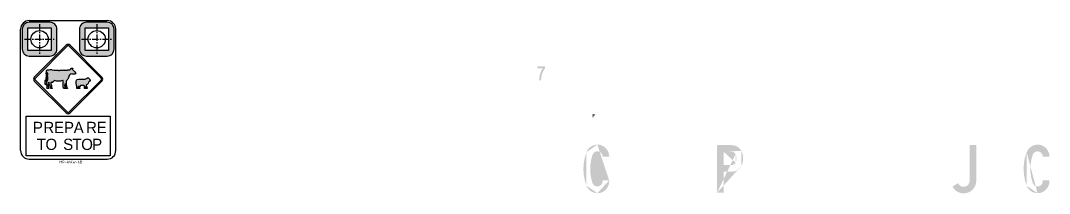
# Model space of a CAD drawing. Extents: x -426 to 1038, y -1303 to 287.
# Drawn here: x -426 to 763, y 88 to 287 of the extents above; entities that cross this region are included whole.
import ezdxf

# ---------------------------------------------------------------- set-up
doc = ezdxf.new("R2010")
doc.units = 0
doc.header["$LTSCALE"] = 6
doc.header["$MEASUREMENT"] = 0
doc.linetypes.add('CENTER', pattern=[2, 1.25, -0.25, 0.25, -0.25])
doc.linetypes.add('CENTERX2', pattern=[101.6, 63.5, -12.7, 12.7, -12.7])
for name, color, linetype in [('CENT25', 1, 'CENTER'), ('GREEN', 84, 'CONTINUOUS'), ('L25', 1, 'CONTINUOUS'), ('L35', 3, 'CONTINUOUS'), ('T25', 1, 'CONTINUOUS'), ('TBLK25', 1, 'CONTINUOUS')]:
    doc.layers.add(name, color=color, linetype=linetype)
doc.styles.add('DSERIES', font='Dseries')
doc.styles.add('ISO', font='iso')

msp = doc.modelspace()

# ---------------------------------------------------------------- hatches: boundary and pattern name
at = {"layer": 'GREEN'}
h = msp.add_hatch(color=256, dxfattribs=at)
h.paths.add_polyline_path([(254.5, 101.9), (254.4, 101.9)], flags=16)
edge = h.paths.add_edge_path()
edge.add_line((246.8, 103.1), (254.5, 103.1))
edge.add_line((254.5, 103.1), (254.5, 101.9))
edge.add_line((254.1, 98.9), (254.5, 101.9))
edge.add_line((254.1, 98.9), (253.1, 96))
edge.add_line((253.1, 96), (251.5, 93.4))
edge.add_line((251.5, 93.4), (249.3, 91.2))
edge.add_line((249.3, 91.2), (246.7, 89.5))
edge.add_line((246.7, 89.5), (243.8, 88.5))
edge.add_line((243.8, 88.5), (240.7, 88.2))
edge.add_line((240.7, 88.2), (237.5, 88.6))
edge.add_line((237.5, 88.6), (234.4, 89.8))
edge.add_line((234.4, 89.8), (231.7, 91.6))
edge.add_line((231.7, 91.6), (229.6, 94.1))
edge.add_line((229.6, 94.1), (228.1, 97))
edge.add_line((228.1, 97), (226.2, 103.3))
edge.add_line((226.2, 103.3), (225, 109.7))
edge.add_line((225, 109.7), (224.6, 116.3))
edge.add_line((224.6, 116.3), (225, 122.8))
edge.add_line((225, 122.8), (226.2, 129.2))
edge.add_line((226.2, 129.2), (228.1, 135.5))
edge.add_line((228.1, 135.5), (229.6, 138.4))
edge.add_line((229.6, 138.4), (231.7, 140.9))
edge.add_line((231.7, 140.9), (234.4, 142.7))
edge.add_line((234.4, 142.7), (237.5, 143.9))
edge.add_line((237.5, 143.9), (240.7, 144.3))
edge.add_line((240.7, 144.3), (243.8, 144))
edge.add_line((243.8, 144), (246.7, 143))
edge.add_line((246.7, 143), (249.3, 141.3))
edge.add_line((249.3, 141.3), (251.5, 139.1))
edge.add_line((251.5, 139.1), (253.1, 136.5))
edge.add_line((253.1, 136.5), (254.1, 133.6))
edge.add_line((254.1, 133.6), (254.5, 130.5))
edge.add_line((254.5, 130.5), (246.8, 130.5))
edge.add_line((246.8, 130.5), (246.3, 132.9))
edge.add_line((246.3, 132.9), (245, 134.8))
edge.add_line((245, 134.8), (243, 136.2))
edge.add_line((243, 136.2), (240.7, 136.6))
edge.add_line((240.7, 136.6), (238.4, 136.1))
edge.add_line((238.4, 136.1), (236.5, 134.8))
edge.add_line((236.5, 134.8), (235.2, 132.7))
edge.add_line((235.2, 132.7), (233.4, 126.3))
edge.add_line((233.4, 126.3), (232.5, 119.6))
edge.add_line((232.5, 119.6), (232.5, 112.9))
edge.add_line((232.5, 112.9), (233.4, 106.2))
edge.add_line((233.4, 106.2), (235.2, 99.8))
edge.add_line((235.2, 99.8), (236.5, 97.7))
edge.add_line((236.5, 97.7), (238.4, 96.4))
edge.add_line((238.4, 96.4), (240.7, 95.9))
edge.add_line((240.7, 95.9), (243, 96.4))
edge.add_line((243, 96.4), (245, 97.7))
edge.add_line((245, 97.7), (246.3, 99.6))
edge.add_line((246.3, 99.6), (246.8, 101.9))
edge.add_line((246.8, 101.9), (246.8, 103.1))
edge = h.paths.add_edge_path(flags=16)
edge.add_line((254.5, 103.1), (254.4, 103.1))
edge.add_line((240.7, 144.3), (240.7, 144.3))
edge.add_line((228.1, 135.5), (228.1, 135.5))
edge.add_line((228.1, 97), (228.1, 97))
edge.add_line((240.7, 88.2), (240.7, 88.2))
h = msp.add_hatch(color=256, dxfattribs=at)
h.paths.add_polyline_path([(396.1, 136), (396.1, 136)], flags=16)
edge = h.paths.add_edge_path(flags=17)
edge.add_line((386.8, 120.6), (386.8, 136))
edge.add_line((386.8, 136), (396.1, 136))
edge.add_line((397.9, 135.7), (396.1, 136))
edge.add_line((397.9, 135.7), (399.4, 134.7))
edge.add_line((399.4, 134.7), (400.5, 133.3))
edge.add_line((400.5, 133.3), (401.5, 130))
edge.add_line((401.5, 130), (401.5, 126.6))
edge.add_line((401.5, 126.6), (400.5, 123.4))
edge.add_line((400.5, 123.4), (399.4, 121.9))
edge.add_line((399.4, 121.9), (397.9, 121))
edge.add_line((397.9, 121), (396.1, 120.6))
edge.add_line((396.1, 120.6), (386.8, 120.6))
h.paths.add_polyline_path([(396.1, 143.7), (396.1, 143.7)], flags=16)
edge = h.paths.add_edge_path()
edge.add_line((386.8, 88.7), (379.1, 88.7))
edge.add_line((379.1, 88.7), (379.1, 143.7))
edge.add_line((379.1, 143.7), (396.1, 143.7))
edge.add_line((399.4, 143.3), (396.1, 143.7))
edge.add_line((399.4, 143.3), (402.5, 142))
edge.add_line((402.5, 142), (405.2, 139.9))
edge.add_line((405.2, 139.9), (407.1, 137.1))
edge.add_line((407.1, 137.1), (408.5, 133.8))
edge.add_line((408.5, 133.8), (409.2, 130.2))
edge.add_line((409.2, 130.2), (409.2, 126.5))
edge.add_line((409.2, 126.5), (408.5, 122.9))
edge.add_line((408.5, 122.9), (407.1, 119.6))
edge.add_line((407.1, 119.6), (405.2, 116.8))
edge.add_line((405.2, 116.8), (402.5, 114.7))
edge.add_line((402.5, 114.7), (399.4, 113.4))
edge.add_line((399.4, 113.4), (396.1, 113))
edge.add_line((396.1, 113), (386.8, 113))
edge.add_line((386.8, 113), (386.8, 88.7))
edge = h.paths.add_edge_path()
edge.add_line((386.8, 136), (386.7, 136))
edge.add_line((400.5, 123.4), (400.5, 123.4))
edge.add_line((400.5, 133.3), (400.5, 133.3))
edge.add_line((379.1, 88.7), (379.1, 88.7))
edge.add_line((407.1, 119.6), (407.1, 119.6))
edge.add_line((407.1, 137.1), (407.1, 137.1))
h = msp.add_hatch(color=256, dxfattribs=at)
h.paths.add_polyline_path([(396.1, 136), (396.1, 136)], flags=16)
edge = h.paths.add_edge_path(flags=17)
edge.add_line((386.8, 120.6), (386.8, 136))
edge.add_line((386.8, 136), (396.1, 136))
edge.add_line((397.9, 135.7), (396.1, 136))
edge.add_line((397.9, 135.7), (399.4, 134.7))
edge.add_line((399.4, 134.7), (400.5, 133.3))
edge.add_line((400.5, 133.3), (401.5, 130))
edge.add_line((401.5, 130), (401.5, 126.6))
edge.add_line((401.5, 126.6), (400.5, 123.4))
edge.add_line((400.5, 123.4), (399.4, 121.9))
edge.add_line((399.4, 121.9), (397.9, 121))
edge.add_line((397.9, 121), (396.1, 120.6))
edge.add_line((396.1, 120.6), (386.8, 120.6))
h.paths.add_polyline_path([(396.1, 143.7), (396.1, 143.7)], flags=16)
edge = h.paths.add_edge_path()
edge.add_line((386.8, 88.7), (379.1, 88.7))
edge.add_line((379.1, 88.7), (379.1, 143.7))
edge.add_line((379.1, 143.7), (396.1, 143.7))
edge.add_line((399.4, 143.3), (396.1, 143.7))
edge.add_line((399.4, 143.3), (402.5, 142))
edge.add_line((402.5, 142), (405.2, 139.9))
edge.add_line((405.2, 139.9), (407.1, 137.1))
edge.add_line((407.1, 137.1), (408.5, 133.8))
edge.add_line((408.5, 133.8), (409.2, 130.2))
edge.add_line((409.2, 130.2), (409.2, 126.5))
edge.add_line((409.2, 126.5), (408.5, 122.9))
edge.add_line((408.5, 122.9), (407.1, 119.6))
edge.add_line((407.1, 119.6), (405.2, 116.8))
edge.add_line((405.2, 116.8), (402.5, 114.7))
edge.add_line((402.5, 114.7), (399.4, 113.4))
edge.add_line((399.4, 113.4), (396.1, 113))
edge.add_line((396.1, 113), (386.8, 113))
edge.add_line((386.8, 113), (386.8, 88.7))
edge = h.paths.add_edge_path()
edge.add_line((386.8, 136), (386.7, 136))
edge.add_line((400.5, 123.4), (400.5, 123.4))
edge.add_line((400.5, 133.3), (400.5, 133.3))
edge.add_line((379.1, 88.7), (379.1, 88.7))
edge.add_line((407.1, 119.6), (407.1, 119.6))
edge.add_line((407.1, 137.1), (407.1, 137.1))
h = msp.add_hatch(color=256, dxfattribs=at)
h.paths.add_polyline_path([(671, 102.5), (671, 102.5)], flags=16)
edge = h.paths.add_edge_path()
edge.add_line((671, 143.7), (671, 102.5))
edge.add_line((670.7, 100.5), (671, 102.5))
edge.add_line((670.7, 100.5), (669.8, 98.6))
edge.add_line((669.8, 98.6), (668.3, 97.1))
edge.add_line((668.3, 97.1), (666.5, 96))
edge.add_line((666.5, 96), (664.5, 95.6))
edge.add_line((664.5, 95.6), (662.4, 95.8))
edge.add_line((662.4, 95.8), (660.5, 96.6))
edge.add_line((660.5, 96.6), (658.9, 98))
edge.add_line((658.9, 98), (657.8, 99.8))
edge.add_line((657.8, 99.8), (651.2, 95.9))
edge.add_line((651.2, 95.9), (653, 93.2))
edge.add_line((653, 93.2), (655.3, 91))
edge.add_line((655.3, 91), (658.1, 89.3))
edge.add_line((658.1, 89.3), (661.1, 88.3))
edge.add_line((661.1, 88.3), (664.4, 88))
edge.add_line((664.4, 88), (667.5, 88.4))
edge.add_line((667.5, 88.4), (670.6, 89.5))
edge.add_line((670.6, 89.5), (673.3, 91.2))
edge.add_line((673.3, 91.2), (675.6, 93.5))
edge.add_line((675.6, 93.5), (677.3, 96.3))
edge.add_line((677.3, 96.3), (678.3, 99.3))
edge.add_line((678.3, 99.3), (678.7, 102.5))
edge.add_line((678.7, 102.5), (678.7, 143.7))
edge.add_line((678.7, 143.7), (671, 143.7))
edge = h.paths.add_edge_path(flags=16)
edge.add_line((678.7, 102.5), (678.7, 102.5))
edge.add_line((678.7, 102.5), (678.7, 102.5))
edge = h.paths.add_edge_path(flags=16)
edge.add_line((657.8, 99.8), (657.8, 99.8))
h = msp.add_hatch(color=256, dxfattribs=at)
h.paths.add_polyline_path([(763.2, 101.9), (763.2, 101.9)], flags=16)
edge = h.paths.add_edge_path()
edge.add_line((755.5, 103.1), (763.2, 103.1))
edge.add_line((763.2, 103.1), (763.2, 101.9))
edge.add_line((762.9, 98.9), (763.2, 101.9))
edge.add_line((762.9, 98.9), (761.9, 96))
edge.add_line((761.9, 96), (760.3, 93.4))
edge.add_line((760.3, 93.4), (758.1, 91.2))
edge.add_line((758.1, 91.2), (755.5, 89.5))
edge.add_line((755.5, 89.5), (752.6, 88.5))
edge.add_line((752.6, 88.5), (749.5, 88.2))
edge.add_line((749.5, 88.2), (746.2, 88.6))
edge.add_line((746.2, 88.6), (743.2, 89.8))
edge.add_line((743.2, 89.8), (740.5, 91.6))
edge.add_line((740.5, 91.6), (738.4, 94.1))
edge.add_line((738.4, 94.1), (736.9, 97))
edge.add_line((736.9, 97), (734.9, 103.3))
edge.add_line((734.9, 103.3), (733.8, 109.7))
edge.add_line((733.8, 109.7), (733.4, 116.3))
edge.add_line((733.4, 116.3), (733.8, 122.8))
edge.add_line((733.8, 122.8), (734.9, 129.2))
edge.add_line((734.9, 129.2), (736.9, 135.5))
edge.add_line((736.9, 135.5), (738.4, 138.4))
edge.add_line((738.4, 138.4), (740.5, 140.9))
edge.add_line((740.5, 140.9), (743.2, 142.7))
edge.add_line((743.2, 142.7), (746.2, 143.9))
edge.add_line((746.2, 143.9), (749.5, 144.3))
edge.add_line((749.5, 144.3), (752.6, 144))
edge.add_line((752.6, 144), (755.5, 143))
edge.add_line((755.5, 143), (758.1, 141.3))
edge.add_line((758.1, 141.3), (760.3, 139.1))
edge.add_line((760.3, 139.1), (761.9, 136.5))
edge.add_line((761.9, 136.5), (762.9, 133.6))
edge.add_line((762.9, 133.6), (763.2, 130.5))
edge.add_line((763.2, 130.5), (755.5, 130.5))
edge.add_line((755.5, 130.5), (755.1, 132.9))
edge.add_line((755.1, 132.9), (753.8, 134.8))
edge.add_line((753.8, 134.8), (751.8, 136.2))
edge.add_line((751.8, 136.2), (749.5, 136.6))
edge.add_line((749.5, 136.6), (747.2, 136.1))
edge.add_line((747.2, 136.1), (745.2, 134.8))
edge.add_line((745.2, 134.8), (744, 132.7))
edge.add_line((744, 132.7), (742.2, 126.3))
edge.add_line((742.2, 126.3), (741.3, 119.6))
edge.add_line((741.3, 119.6), (741.3, 112.9))
edge.add_line((741.3, 112.9), (742.2, 106.2))
edge.add_line((742.2, 106.2), (744, 99.8))
edge.add_line((744, 99.8), (745.2, 97.7))
edge.add_line((745.2, 97.7), (747.2, 96.4))
edge.add_line((747.2, 96.4), (749.5, 95.9))
edge.add_line((749.5, 95.9), (751.8, 96.4))
edge.add_line((751.8, 96.4), (753.8, 97.7))
edge.add_line((753.8, 97.7), (755.1, 99.6))
edge.add_line((755.1, 99.6), (755.5, 101.9))
edge.add_line((755.5, 101.9), (755.5, 103.1))
edge = h.paths.add_edge_path(flags=16)
edge.add_line((763.2, 103.1), (763.2, 103.1))
edge.add_line((749.5, 144.3), (749.5, 144.3))
edge.add_line((736.9, 135.5), (736.8, 135.5))
edge.add_line((736.9, 97), (736.8, 97))
edge.add_line((749.5, 88.2), (749.5, 88.2))
at = {"layer": 'L25'}
h = msp.add_hatch(color=256, dxfattribs=at)
h.paths.add_polyline_path([(-390.4, 279), (-390.4, 253), (-417.4, 253), (-417.4, 278.4), (-421.6, 283.1, 0.19903), (-423.9, 277.5), (-423.9, 254.5, 0.414214), (-415.9, 246.5), (-391.9, 246.5, 0.414214), (-383.9, 254.5), (-383.9, 277.5, 0.414214), (-391.9, 285.5), (-415.9, 285.5, 0.198795), (-421.6, 283.1), (-417.4, 278.4), (-417.4, 279)])
h.paths.add_polyline_path([(-325.3, 279), (-320, 282.9, 0.206844), (-325.8, 285.5), (-349.8, 285.5, 0.414214), (-357.8, 277.5), (-357.8, 254.5, 0.414214), (-349.8, 246.5), (-325.8, 246.5, 0.414214), (-317.8, 254.5), (-317.8, 277.5, 0.191005), (-320, 282.9), (-325.3, 279), (-324.3, 279), (-324.3, 253), (-351.3, 253), (-351.3, 279)])
at = {"layer": 'L25', "ltscale": 1000}
h = msp.add_hatch(color=256, dxfattribs=at)
edge = h.paths.add_edge_path(flags=16)
edge.add_arc((-407.7, 220), 1.6, 135, 225)
edge.add_line((-408.8, 218.8), (-372, 182))
edge.add_arc((-370.9, 183.1), 1.6, 225, 315)
edge.add_line((-369.7, 182), (-332.9, 218.8))
edge.add_arc((-334, 220), 1.6, 315, 405)
edge.add_line((-332.9, 221.1), (-369.7, 257.9))
edge.add_arc((-370.9, 256.8), 1.6, 45, 135)
edge.add_line((-372, 257.9), (-408.8, 221.1))
edge = h.paths.add_edge_path()
edge.add_arc((-370.9, 183.1), 3.21, 225, 315)
edge.add_line((-368.6, 180.8), (-331.8, 217.7))
edge.add_arc((-334, 220), 3.21, 315, 405)
edge.add_line((-331.8, 222.2), (-368.6, 259.1))
edge.add_arc((-370.9, 256.8), 3.21, 45, 135)
edge.add_line((-373.1, 259.1), (-410, 222.2))
edge.add_arc((-407.7, 220), 3.21, 135, 225)
edge.add_line((-410, 217.7), (-373.1, 180.8))
for points in [[(-367.9, 225.8, -0.251968), (-367.7, 225.9, 0.134784), (-365.1, 225.8, 0.143141), (-363.8, 225.7, 0.079529), (-363, 225.7), (-362.7, 226, 0.092756), (-362.7, 226.1), (-362.2, 227.2, 0.376115), (-362.3, 227.4), (-362.8, 227.7, 0.10968), (-364, 229.2, -0.161317), (-364.6, 229.8, 0.141499), (-365.4, 230.8), (-366.3, 231.3, -0.591564), (-366.2, 231.9, -0.091611), (-365.8, 232, 0.804787), (-365.7, 232.5, 0.084041), (-366.1, 232.5, 0.01249), (-366.2, 232.5), (-367.2, 232.4, 0.285414), (-367.9, 231.9, -0.177775), (-368.4, 231.2), (-369, 230.7, -0.064211), (-369.1, 230.7), (-369.4, 230.6, -0.103713), (-369.5, 230.6), (-369.8, 230.6), (-370.1, 230.7), (-370.3, 230.7), (-370.6, 230.7), (-370.8, 230.6), (-370.9, 230.6), (-370.9, 230.6), (-371, 230.6), (-371.1, 230.5), (-371.2, 230.5), (-371.3, 230.5), (-371.4, 230.5), (-371.5, 230.5), (-371.7, 230.4), (-371.8, 230.4), (-371.9, 230.3), (-372.2, 230.3), (-372.4, 230.2), (-372.6, 230.2), (-372.9, 230.1), (-373.1, 230.1), (-373.5, 230.2), (-374, 230.2), (-374.4, 230.2), (-374.9, 230.2), (-375.1, 230.3), (-375.4, 230.3), (-375.5, 230.4), (-375.8, 230.5), (-375.9, 230.5), (-376.3, 230.4), (-376.6, 230.4), (-376.9, 230.3), (-377.4, 230.2), (-378.2, 230.2), (-379.1, 230.1), (-380, 230.1), (-380.6, 230.1), (-381, 230), (-381.5, 230), (-382.2, 230), (-383, 230.1), (-383.3, 230.2), (-385, 230.2), (-385.8, 230.3), (-387.5, 230.3), (-389.2, 230.6), (-390, 230.9), (-390.9, 231), (-391.7, 231), (-392.7, 230.8), (-392.9, 230.8), (-393.1, 230.8), (-393.3, 230.7), (-393.5, 230.8), (-393.7, 230.8), (-393.9, 230.8, 0.161091), (-394.3, 230.8, -0.055883), (-394.4, 230.7, 0.321306), (-396, 229.1), (-396, 228.5), (-396.2, 226.2, 0.075687), (-396.1, 225.6, -0.075977), (-396, 225.3, -0.074827), (-396.5, 220.1), (-396.5, 220), (-396.5, 220, -0.025144), (-397.4, 217.8, 0.077077), (-397.4, 216.9, 0.002891), (-397.4, 216.2, -0.043617), (-397.4, 214, 0.358784), (-397.2, 213.8), (-397, 213.8, -0.308087), (-396.8, 213.6), (-396.8, 213.5, 0.798333), (-396.3, 213.5), (-396, 215.8), (-396.2, 217.8), (-396.1, 218), (-395.7, 219.2), (-395.3, 220.1), (-395.2, 220.9), (-395.3, 223.4), (-395.3, 224.3), (-395.2, 225.1), (-395.2, 226), (-395.2, 227.5), (-395.2, 227.5), (-395.2, 227.6), (-395.2, 227.6), (-395.2, 227.7), (-395.1, 227.7), (-395.1, 227.7), (-395, 227.7), (-395, 227.6), (-395, 227.6), (-394.8, 227.2), (-394.6, 226.7), (-394.5, 226.2), (-394.4, 225.4), (-394.5, 224.8), (-394.6, 224.4), (-394.5, 221.7), (-394.3, 220.2), (-394.3, 219.9), (-395.1, 217.5), (-395.2, 217.3), (-395.4, 217), (-395.5, 216.7), (-395.6, 216.5), (-395.6, 216.5, 0.154934), (-395.6, 216), (-395.6, 216), (-395.6, 215.9), (-395.5, 215.6), (-395.5, 215.1), (-395.4, 214.7), (-395.3, 214.2), (-395.2, 213.3), (-395.2, 211.6), (-395.3, 211.3), (-395.3, 211.2), (-395.3, 211), (-395.3, 210.8), (-395.2, 210.7), (-395.1, 210.4), (-395.1, 210.2), (-395.2, 210), (-395.3, 209.9), (-395.4, 209.8), (-395.4, 209.6), (-395.4, 209.3), (-395.3, 209.3), (-395.2, 209.2), (-395.2, 209.1), (-395, 209.1), (-393.6, 209.1), (-393.1, 209.1), (-393.1, 209.3), (-393.1, 209.4), (-393.1, 209.5), (-393.1, 209.5), (-393.4, 209.9), (-393.8, 210.8), (-393.8, 211.3), (-393.9, 211.8), (-394, 212.1), (-394, 212.3), (-394, 212.5), (-394, 212.6), (-393.7, 214.4), (-393.4, 214.9), (-393.4, 215.3), (-393.3, 216.1), (-393.3, 216.2), (-393.2, 216.2), (-393.2, 216.1), (-392.3, 213), (-392.2, 212.8), (-391.6, 211.7), (-391.5, 210.9), (-391.6, 210.6), (-391.5, 210.4), (-390.9, 210.3), (-390.8, 210.1), (-390.9, 210), (-391.1, 209.7), (-391.1, 209.4), (-391.1, 209.3), (-391, 209.2), (-390.9, 209.1), (-389.2, 209.1), (-389.4, 209.6), (-389.8, 210.3), (-390, 210.8), (-390, 212.3), (-390.1, 212.4), (-390.8, 214.4), (-390.8, 215.8, -0.662322), (-390.6, 215.9, -0.120492), (-390.5, 215.8), (-390.4, 215.6, 0.872894), (-390.1, 215.7), (-390.2, 216.3, -0.052318), (-390.2, 216.4, -0.628809), (-389.5, 216.6), (-388.9, 215.9, 0.572327), (-388.5, 216), (-388.4, 217.2), (-387.5, 217.6), (-386.7, 218.4), (-384.5, 217.6, 0.106547), (-382.7, 217.4), (-380.8, 217.6, -0.054273), (-380.7, 217.6), (-379.9, 217.5, 0.136635), (-379.8, 217.5, -0.085671), (-377, 218.3), (-376.7, 218.2), (-376.6, 218.1), (-376.6, 218), (-376.5, 215), (-376.5, 213.3), (-376.5, 211.1), (-376.6, 210.9), (-376.6, 210.8), (-376.5, 210.8), (-376.1, 209.9), (-376.3, 209.8), (-376.2, 209.7), (-376.3, 209.6), (-376.2, 209.5), (-376.2, 209.5), (-376, 209.3), (-375.9, 209.2), (-375.8, 209.1), (-374.1, 209.1), (-374.2, 209.9), (-374.8, 210.5), (-375.3, 212.5), (-374.9, 214.2), (-374.7, 214.4), (-374.5, 214.3), (-374.4, 214.2), (-374.4, 214.2), (-374, 211), (-374.1, 210.9), (-374.1, 210.8), (-374, 210.8), (-373.6, 209.9), (-373.6, 209.9), (-373.7, 209.8), (-373.7, 209.6), (-373.7, 209.5), (-373.6, 209.4), (-373.6, 209.3), (-373.3, 209.1), (-371.5, 209.1), (-371.5, 209.3), (-372, 209.9), (-372.5, 210.7), (-373.2, 213.3), (-373.2, 215.8), (-373.2, 215.8), (-373.1, 218, -0.26076), (-373.1, 218, 0.205461), (-372.6, 218.2, 0.112189), (-370.6, 221.7, -0.153084)], [(-360.5, 219.3), (-358.7, 219.7), (-356.8, 219.7), (-354.6, 219.7), (-352.7, 219.7), (-351.5, 219.8), (-350.5, 220.3), (-349.5, 221), (-348.7, 221.3), (-347.5, 221.4), (-346.8, 220.8), (-346.2, 219.9), (-345.6, 219.2), (-345.4, 218.4), (-345.4, 217.6), (-345.7, 217.4), (-346.6, 217.5), (-346.8, 217.3), (-347.4, 216.2), (-347.9, 215), (-348.7, 213.9), (-349, 213.5), (-349.9, 213.1), (-350, 212.4), (-349.8, 211.6), (-349.2, 210.6), (-348.9, 209.9), (-348.8, 209.1), (-349.1, 209.1), (-350.3, 209.1), (-350.3, 209.9), (-350.5, 210.8), (-350.7, 211.3), (-350.8, 211.5), (-350.6, 210.1), (-350.6, 209.1), (-351.9, 209.1), (-352, 210.1), (-352.2, 212), (-352.7, 212.5), (-353.2, 212.7), (-354.6, 212.7), (-356.5, 212.4), (-357.4, 211.3), (-357.9, 210.6), (-357.7, 210.1), (-357.5, 209.1), (-358.9, 209.1), (-358.9, 210.1), (-359, 211.2), (-358.9, 211.9), (-358.9, 212.3), (-359.1, 211.7), (-359.6, 210.8), (-359.6, 210), (-359.4, 209.5), (-359.4, 209.1), (-360.7, 209.1), (-361, 210.6), (-361.3, 212.8), (-361.5, 215.4), (-361.6, 217.2), (-361.4, 218.8), (-361, 219.2)]]:
    msp.add_hatch(color=1, dxfattribs=at).paths.add_polyline_path(points)
at = {"layer": 'TBLK25', "linetype": 'CENTERX2'}
h = msp.add_hatch(color=256, dxfattribs=at)
h.paths.add_polyline_path([(175.7, 218.6), (175.7, 218.6)], flags=16)
edge = h.paths.add_edge_path()
edge.add_line((175.7, 219), (175.7, 218.6))
edge.add_line((173.4, 218.6), (175.7, 218.6))
edge.add_line((173.4, 218.6), (173.4, 219.1))
edge.add_line((173.4, 219.1), (173.5, 219.6))
edge.add_line((173.5, 219.6), (173.5, 220.1))
edge.add_line((173.5, 220.1), (173.5, 220.6))
edge.add_line((173.5, 220.6), (173.6, 221))
edge.add_line((173.6, 221), (173.6, 221.5))
edge.add_line((173.6, 221.5), (173.7, 222))
edge.add_line((173.7, 222), (173.8, 222.5))
edge.add_line((173.8, 222.5), (173.9, 223))
edge.add_line((173.9, 223), (173.9, 223.5))
edge.add_line((173.9, 223.5), (174, 224))
edge.add_line((174, 224), (174.2, 224.5))
edge.add_line((174.2, 224.5), (174.3, 224.9))
edge.add_line((174.3, 224.9), (174.4, 225.4))
edge.add_line((174.4, 225.4), (174.5, 225.9))
edge.add_line((174.5, 225.9), (174.7, 226.4))
edge.add_line((174.7, 226.4), (174.9, 226.8))
edge.add_line((174.9, 226.8), (175, 227.3))
edge.add_line((175, 227.3), (175.2, 227.8))
edge.add_line((175.2, 227.8), (175.4, 228.2))
edge.add_line((175.4, 228.2), (175.6, 228.7))
edge.add_line((175.6, 228.7), (175.8, 229.1))
edge.add_line((175.8, 229.1), (176, 229.6))
edge.add_line((176, 229.6), (176.2, 230))
edge.add_line((176.2, 230), (176.4, 230.5))
edge.add_line((176.4, 230.5), (176.7, 230.9))
edge.add_line((176.7, 230.9), (176.9, 231.3))
edge.add_line((176.9, 231.3), (177.2, 231.7))
edge.add_line((177.2, 231.7), (177.4, 232.2))
edge.add_line((177.4, 232.2), (171.4, 232.2))
edge.add_line((171.4, 232.2), (171.4, 234.6))
edge.add_line((171.4, 234.6), (180.2, 234.6))
edge.add_line((180.2, 234.6), (180.2, 232.2))
edge.add_line((180.2, 232.2), (179.9, 231.8))
edge.add_line((179.9, 231.8), (179.6, 231.4))
edge.add_line((179.6, 231.4), (179.4, 231))
edge.add_line((179.4, 231), (179.1, 230.6))
edge.add_line((179.1, 230.6), (178.9, 230.2))
edge.add_line((178.9, 230.2), (178.6, 229.8))
edge.add_line((178.6, 229.8), (178.4, 229.4))
edge.add_line((178.4, 229.4), (178.2, 229))
edge.add_line((178.2, 229), (178, 228.6))
edge.add_line((178, 228.6), (177.8, 228.1))
edge.add_line((177.8, 228.1), (177.6, 227.7))
edge.add_line((177.6, 227.7), (177.4, 227.3))
edge.add_line((177.4, 227.3), (177.2, 226.8))
edge.add_line((177.2, 226.8), (177.1, 226.4))
edge.add_line((177.1, 226.4), (176.9, 225.9))
edge.add_line((176.9, 225.9), (176.8, 225.5))
edge.add_line((176.8, 225.5), (176.6, 225.1))
edge.add_line((176.6, 225.1), (176.5, 224.6))
edge.add_line((176.5, 224.6), (176.4, 224.1))
edge.add_line((176.4, 224.1), (176.3, 223.7))
edge.add_line((176.3, 223.7), (176.2, 223.2))
edge.add_line((176.2, 223.2), (176.1, 222.8))
edge.add_line((176.1, 222.8), (176, 222.3))
edge.add_line((176, 222.3), (175.9, 221.8))
edge.add_line((175.9, 221.8), (175.9, 221.4))
edge.add_line((175.9, 221.4), (175.8, 220.9))
edge.add_line((175.8, 220.9), (175.8, 220.4))
edge.add_line((175.8, 220.4), (175.7, 220))
edge.add_line((175.7, 220), (175.7, 219.5))
edge.add_line((175.7, 219.5), (175.7, 219))
edge = h.paths.add_edge_path(flags=16)
edge.add_line((180.2, 232.2), (180.1, 232.2))
edge.add_line((173.4, 218.6), (173.4, 218.6))
h = msp.add_hatch(color=256, dxfattribs=at)
h.paths.add_polyline_path([(236.6, 179.2), (236.6, 179.2)], flags=0)
edge = h.paths.add_edge_path(flags=16)
edge.add_line((235.9, 178.1), (235.9, 179.2))
edge.add_line((235.9, 179.2), (236.6, 179.2))
edge.add_line((236.9, 179), (236.6, 179.2))
edge.add_line((236.9, 179), (237, 178.7))
edge.add_line((237, 178.7), (236.9, 178.3))
edge.add_line((236.9, 178.3), (236.6, 178.1))
edge.add_line((236.6, 178.1), (235.9, 178.1))
h.paths.add_polyline_path([(236.6, 179.8), (236.6, 179.8)], flags=16)
edge = h.paths.add_edge_path()
edge.add_line((235.9, 175.8), (235.4, 175.8))
edge.add_line((235.4, 175.8), (235.4, 179.8))
edge.add_line((235.4, 179.8), (236.6, 179.8))
edge.add_line((236.9, 179.7), (236.6, 179.8))
edge.add_line((236.9, 179.7), (237.2, 179.6))
edge.add_line((237.2, 179.6), (237.4, 179.4))
edge.add_line((237.4, 179.4), (237.6, 178.9))
edge.add_line((237.6, 178.9), (237.6, 178.5))
edge.add_line((237.6, 178.5), (237.4, 178))
edge.add_line((237.4, 178), (237.2, 177.8))
edge.add_line((237.2, 177.8), (236.9, 177.6))
edge.add_line((236.9, 177.6), (236.6, 177.5))
edge.add_line((236.6, 177.5), (235.9, 177.5))
edge.add_line((235.9, 177.5), (235.9, 175.8))

# ---------------------------------------------------------------- linework, layer by layer
at = {"layer": 'CENT25'}
for p, q in [((-403.9, 283.5), (-403.9, 248.5)), ((-337.8, 283.5), (-337.8, 248.5)), ((-421.4, 266), (-386.4, 266)), ((-355.3, 266), (-320.3, 266))]:
    msp.add_line(p, q, dxfattribs=at)
at = {"layer": 'L35'}
for p, q in [((-415.9, 287.5), (-325.8, 287.5)), ((-425.9, 137.5), (-425.9, 277.5)), ((-417.4, 279), (-390.4, 279)), ((-417.4, 253), (-417.4, 279)), ((-390.4, 279), (-390.4, 253)), ((-351.3, 253), (-351.3, 279)), ((-351.3, 279), (-324.3, 279)), ((-324.3, 279), (-324.3, 253)), ((-315.8, 137.5), (-315.8, 277.5)), ((-390.4, 253), (-417.4, 253)), ((-324.3, 253), (-351.3, 253)), ((-415.9, 127.5), (-325.8, 127.5))]:
    msp.add_line(p, q, dxfattribs=at)
for points in [[(-415.9, 285.5, 0.414214), (-423.9, 277.5), (-423.9, 254.5, 0.414214), (-415.9, 246.5), (-391.9, 246.5, 0.414214), (-383.9, 254.5), (-383.9, 277.5, 0.414214), (-391.9, 285.5)], [(-349.8, 285.5, 0.414214), (-357.8, 277.5), (-357.8, 254.5, 0.414214), (-349.8, 246.5), (-325.8, 246.5, 0.414214), (-317.8, 254.5), (-317.8, 277.5, 0.414214), (-325.8, 285.5)]]:
    msp.add_lwpolyline(points, format="xyb", close=True, dxfattribs=at)
at = {"layer": 'L35', "color": 1}
msp.add_lwpolyline([(-396.1, 225.6, -0.077305), (-396.2, 226.2), (-396, 228.5), (-396, 229, -0.328594), (-394.4, 230.7, 0.047354), (-394.3, 230.8, -0.161091), (-393.9, 230.8), (-393.7, 230.8), (-393.5, 230.8), (-393.3, 230.7), (-393.1, 230.8), (-392.9, 230.8), (-392.7, 230.8), (-391.7, 231), (-390.9, 231), (-390, 230.9), (-389.2, 230.6), (-387.5, 230.3), (-385.8, 230.3), (-385, 230.2), (-383.3, 230.2), (-383, 230.1), (-382.2, 230), (-381.5, 230), (-381, 230), (-380.6, 230.1), (-380, 230.1), (-379.1, 230.1), (-378.2, 230.2), (-377.4, 230.2), (-376.9, 230.3), (-376.6, 230.4), (-376.3, 230.4), (-375.9, 230.5), (-375.8, 230.5), (-375.5, 230.4), (-375.4, 230.3), (-375.1, 230.3), (-374.9, 230.2), (-374.4, 230.2), (-374, 230.2), (-373.5, 230.2), (-373.1, 230.1), (-372.9, 230.1), (-372.6, 230.2), (-372.4, 230.2), (-372.2, 230.3), (-371.9, 230.3), (-371.8, 230.4), (-371.7, 230.4), (-371.5, 230.5), (-371.4, 230.5), (-371.3, 230.5), (-371.2, 230.5), (-371.1, 230.5), (-371, 230.6), (-370.9, 230.6), (-370.9, 230.6), (-370.8, 230.6), (-370.6, 230.7), (-370.3, 230.7), (-370.1, 230.7), (-369.8, 230.6), (-369.5, 230.6, 0.103713), (-369.4, 230.6), (-369.1, 230.7, 0.064211), (-369, 230.7), (-368.4, 231.2, 0.177775), (-367.9, 231.9, -0.285414), (-367.2, 232.4), (-366.2, 232.5, -0.01249), (-366.1, 232.5, -0.082834), (-365.7, 232.5, -0.854172), (-365.8, 232, 0.086322), (-366.2, 231.9, 0.591564), (-366.3, 231.3), (-365.4, 230.8, -0.141499), (-364.6, 229.8, 0.161317), (-364, 229.2, -0.10968), (-362.8, 227.7), (-362.3, 227.4, -0.414639), (-362.2, 227.1), (-362.7, 226.1, -0.092756), (-362.7, 226), (-363, 225.7, -0.079529), (-363.8, 225.7, -0.143141), (-365.1, 225.8, -0.134784), (-367.7, 225.9, 0.251968), (-367.9, 225.8, 0.153084), (-370.6, 221.7, -0.112189), (-372.6, 218.2, -0.214131), (-373.1, 218, 0.19845), (-373.1, 218), (-373.2, 215.8), (-373.2, 215.8), (-373.2, 213.3), (-372.5, 210.7), (-372, 209.9), (-371.5, 209.3), (-371.5, 209.1), (-373.3, 209.1), (-373.6, 209.3), (-373.6, 209.4), (-373.7, 209.5), (-373.7, 209.6), (-373.7, 209.8), (-373.6, 209.9), (-373.6, 209.9), (-374, 210.8), (-374.1, 210.8), (-374.1, 210.9), (-374, 211), (-374.4, 214.2), (-374.4, 214.2), (-374.5, 214.3), (-374.7, 214.4), (-374.9, 214.2), (-375.3, 212.5), (-374.8, 210.5), (-374.2, 209.9), (-374.1, 209.1), (-375.8, 209.1), (-375.9, 209.2), (-376, 209.3), (-376.2, 209.5), (-376.2, 209.5), (-376.3, 209.6), (-376.2, 209.7), (-376.3, 209.8), (-376.1, 209.9), (-376.5, 210.8), (-376.6, 210.8), (-376.6, 210.9), (-376.5, 211.1), (-376.5, 213.3), (-376.5, 215), (-376.6, 218), (-376.6, 218.1), (-376.7, 218.2), (-377, 218.3, 0.085671), (-379.8, 217.5, -0.136635), (-379.9, 217.5), (-380.7, 217.6, 0.054273), (-380.8, 217.6), (-382.7, 217.4, -0.106547), (-384.5, 217.6), (-386.7, 218.4), (-387.5, 217.6), (-388.4, 217.2), (-388.5, 216, -0.586538), (-388.9, 215.9), (-389.6, 216.6, 0.602283), (-390.2, 216.4, 0.052318), (-390.2, 216.3), (-390.1, 215.7, -0.872894), (-390.4, 215.6), (-390.5, 215.8, 0.120492), (-390.6, 215.9, 0.662322), (-390.8, 215.8), (-390.8, 214.4), (-390.1, 212.4), (-390, 212.3), (-390, 210.8), (-389.8, 210.3), (-389.4, 209.6), (-389.2, 209.1), (-390.9, 209.1), (-391, 209.2), (-391.1, 209.3), (-391.1, 209.4), (-391.1, 209.7), (-390.9, 210), (-390.8, 210.1), (-390.9, 210.3), (-391.5, 210.4), (-391.6, 210.6), (-391.5, 210.9), (-391.6, 211.7), (-392.2, 212.8), (-392.3, 213), (-393.2, 216.1), (-393.2, 216.2), (-393.3, 216.2), (-393.3, 216.1), (-393.4, 215.3), (-393.4, 214.9), (-393.7, 214.4), (-394, 212.6), (-394, 212.5), (-394, 212.3), (-394, 212.1), (-393.9, 211.8), (-393.8, 211.3), (-393.8, 210.8), (-393.4, 209.9), (-393.1, 209.5), (-393.1, 209.5), (-393.1, 209.4), (-393.1, 209.3), (-393.1, 209.1), (-393.6, 209.1), (-395, 209.1), (-395.2, 209.1), (-395.2, 209.2), (-395.3, 209.3), (-395.4, 209.3), (-395.4, 209.6), (-395.4, 209.8), (-395.3, 209.9), (-395.2, 210), (-395.1, 210.2), (-395.1, 210.4), (-395.2, 210.7), (-395.3, 210.8), (-395.3, 211), (-395.3, 211.2), (-395.3, 211.3), (-395.2, 211.6), (-395.2, 213.3), (-395.3, 214.2), (-395.4, 214.7), (-395.5, 215.1), (-395.5, 215.6), (-395.6, 215.9), (-395.6, 216), (-395.6, 216, -0.154934), (-395.6, 216.5), (-395.6, 216.5), (-395.5, 216.7), (-395.4, 217), (-395.2, 217.3), (-395.1, 217.5), (-394.3, 219.9), (-394.3, 220.2), (-394.5, 221.7), (-394.6, 224.4), (-394.5, 224.8), (-394.4, 225.4), (-394.5, 226.2), (-394.6, 226.7), (-394.8, 227.2), (-395, 227.6), (-395, 227.6), (-395, 227.6), (-395, 227.7), (-395.1, 227.7), (-395.1, 227.7), (-395.1, 227.7), (-395.2, 227.7), (-395.2, 227.6), (-395.2, 227.6), (-395.2, 227.6), (-395.2, 227.5), (-395.2, 227.5), (-395.2, 226), (-395.2, 225.1), (-395.3, 224.3), (-395.3, 223.4), (-395.2, 220.9), (-395.3, 220.1), (-395.7, 219.2), (-396.1, 218), (-396.2, 217.8), (-396, 215.8), (-396.3, 213.5, -0.807582), (-396.8, 213.5), (-396.8, 213.6, 0.308087), (-397, 213.8), (-397.2, 213.8, -0.358784), (-397.4, 214, 0.043617), (-397.4, 216.2, -0.002891), (-397.4, 216.9, -0.077077), (-397.4, 217.8, 0.025144), (-396.5, 220), (-396.5, 220), (-396.5, 220.1, 0.074827), (-396, 225.3, 0.075977), (-396.1, 225.6)], format="xyb", dxfattribs=at)
msp.add_lwpolyline([(-360.5, 219.3), (-358.7, 219.7), (-356.8, 219.7), (-354.6, 219.7), (-352.7, 219.7), (-351.5, 219.8), (-350.5, 220.3), (-349.5, 221), (-348.7, 221.3), (-347.5, 221.4), (-346.8, 220.8), (-346.2, 219.9), (-345.6, 219.2), (-345.4, 218.4), (-345.4, 217.6), (-345.7, 217.4), (-346.6, 217.5), (-346.8, 217.3), (-347.4, 216.2), (-347.9, 215), (-348.7, 213.9), (-349, 213.5), (-349.9, 213.1), (-350, 212.4), (-349.8, 211.6), (-349.2, 210.6), (-348.9, 209.9), (-348.8, 209.1), (-349.1, 209.1), (-350.3, 209.1), (-350.3, 209.9), (-350.5, 210.8), (-350.7, 211.3), (-350.8, 211.5), (-350.6, 210.1), (-350.6, 209.1), (-351.9, 209.1), (-352, 210.1), (-352.2, 212), (-352.7, 212.5), (-353.2, 212.7), (-354.6, 212.7), (-356.5, 212.4), (-357.4, 211.3), (-357.9, 210.6), (-357.7, 210.1), (-357.5, 209.1), (-358.9, 209.1), (-358.9, 210.1), (-359, 211.2), (-358.9, 211.9), (-358.9, 212.3), (-359.1, 211.7), (-359.6, 210.8), (-359.6, 210), (-359.4, 209.5), (-359.4, 209.1), (-360.7, 209.1), (-361, 210.6), (-361.3, 212.8), (-361.5, 215.4), (-361.6, 217.2), (-361.4, 218.8), (-361, 219.2)], close=True, dxfattribs=at)
at = {"layer": 'L35'}
msp.add_lwpolyline([(-419.4, 131.5), (-419.4, 177), (-322.4, 177), (-322.4, 131.5)], close=True, dxfattribs=at)
for centre in [(-403.9, 266), (-337.8, 266)]:
    msp.add_circle(centre, 10, dxfattribs=at)
for centre, start, end in [((-415.9, 277.5), 90, 180), ((-325.8, 277.5), 0, 90), ((-415.9, 137.5), 180, 270), ((-325.8, 137.5), 270, 0)]:
    msp.add_arc(centre, 10, start, end, dxfattribs=at)
at = {"layer": 'T25', "flags": 128}
msp.add_lwpolyline([(-373.1, 180.8, 0.414214), (-368.6, 180.8), (-331.8, 217.7, 0.414214), (-331.8, 222.2), (-368.6, 259.1, 0.414214), (-373.1, 259.1), (-410, 222.2, 0.414214), (-410, 217.7)], format="xyb", close=True, dxfattribs=at)
at = {"layer": 'T25'}
msp.add_lwpolyline([(-408.8, 221.1, 0.414214), (-408.8, 218.8), (-372, 182, 0.414214), (-369.7, 182), (-332.9, 218.8, 0.414214), (-332.9, 221.1), (-369.7, 257.9, 0.414214), (-372, 257.9)], format="xyb", close=True, dxfattribs=at)

# ---------------------------------------------------------------- texts
at = {"layer": 'L35', "style": 'DSERIES'}
for s, p in [('P', (-411.7, 157.6)), ('R', (-399.5, 157.6)), ('E', (-387.3, 157.6)), ('P', (-375.7, 157.6)), ('A', (-364.5, 157.6)), ('R', (-350.2, 157.6)), ('E', (-338, 157.6)), ('T', (-407.3, 138.1)), ('O', (-397.1, 138.1)), ('S', (-376.7, 138.1)), ('T', (-366, 138.1)), ('O', (-355.8, 138.1)), ('P', (-343.2, 138.1))]:
    msp.add_text(s, height=13, dxfattribs=at).set_placement(p)
at = {"layer": 'T25', "color": 3, "style": 'ISO'}
msp.add_text('MR-WAW-6B', height=3, dxfattribs=at).set_placement((-380.9, 122.7))

doc.saveas('drawing.dxf')
